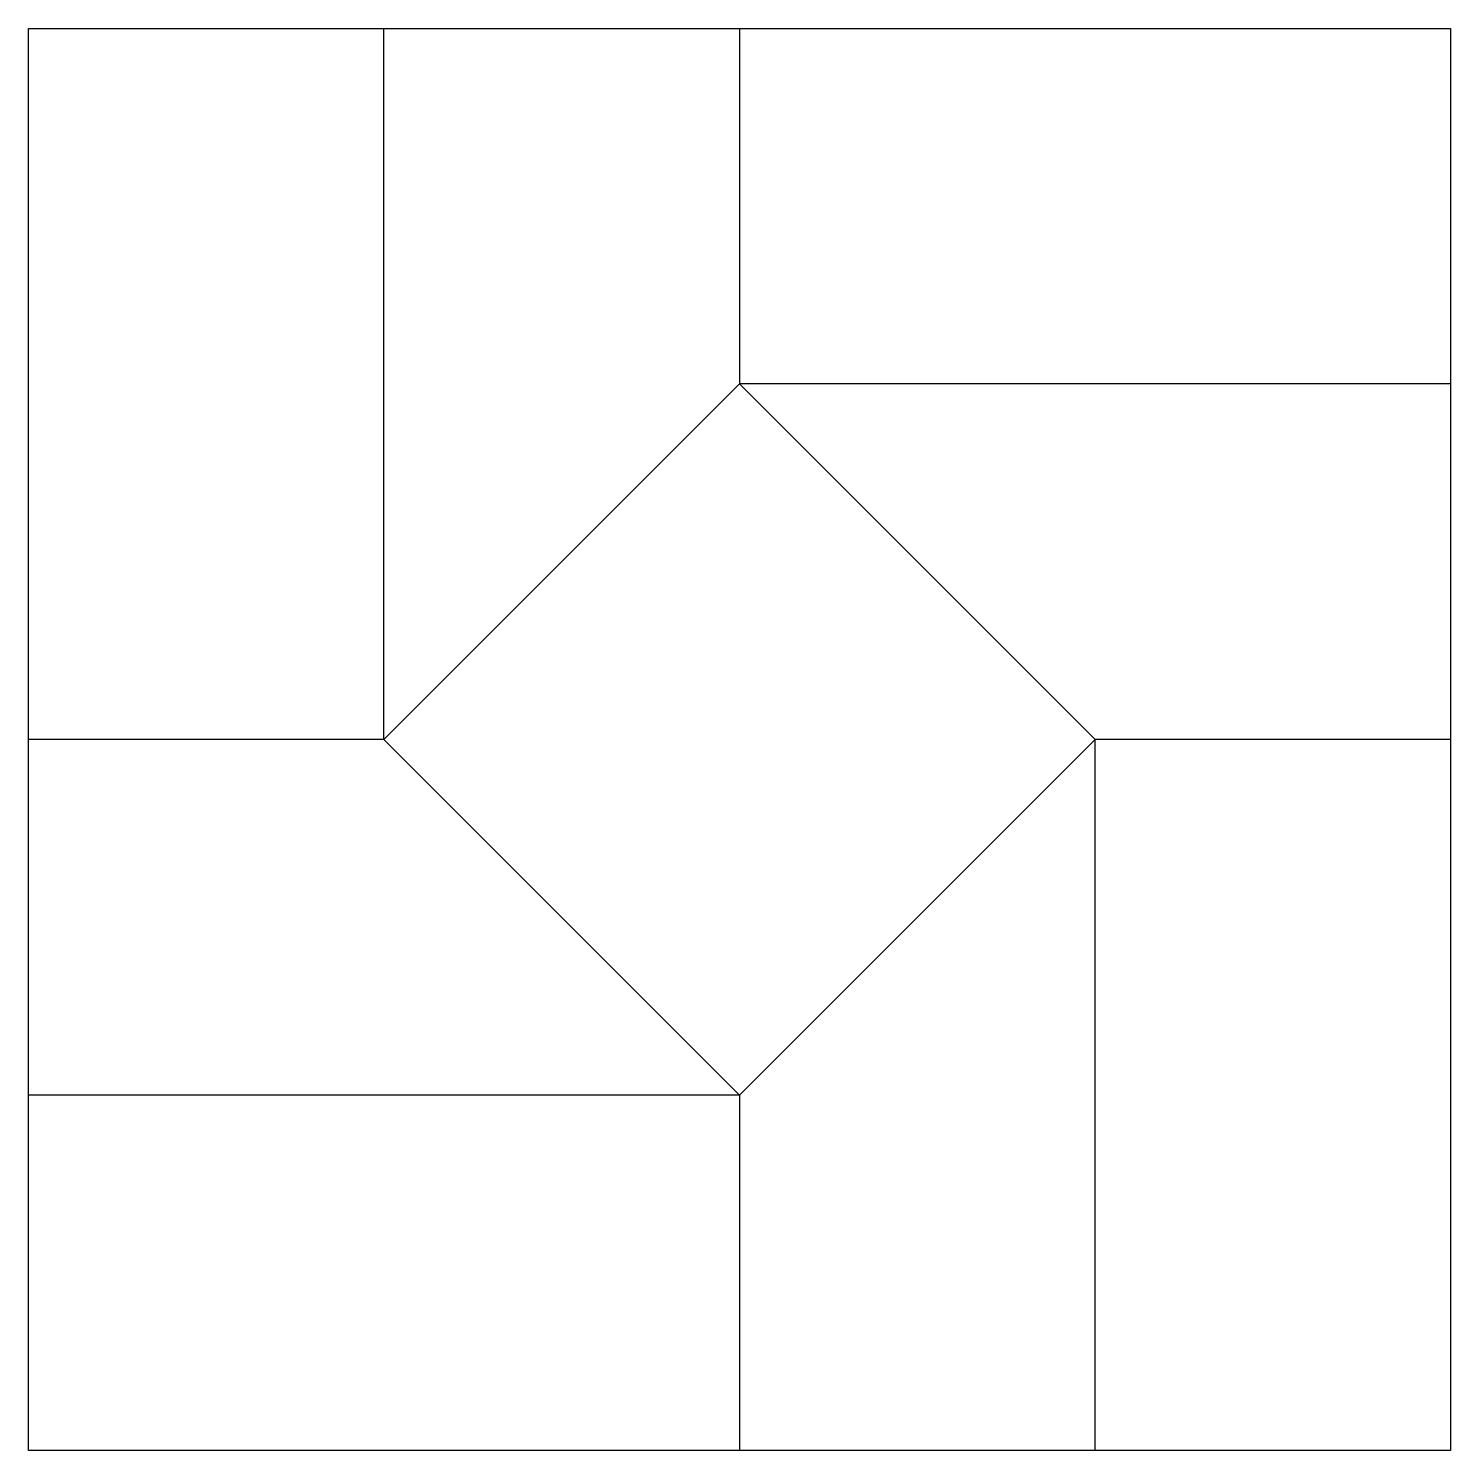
# Model space of a CAD drawing. Extents: x 43 to 232, y 382 to 571.
import ezdxf

# ---------------------------------------------------------------- set-up
doc = ezdxf.new("R2010")
doc.units = 0
doc.layers.get('0').update_dxf_attribs({"linetype": 'CONTINUOUS'})

msp = doc.modelspace()

# ---------------------------------------------------------------- linework, layer by layer
at = {"color": 7}
for points in [[(43.064571, 570.791042), (90.230057, 570.791042)], [(43.064571, 523.625557), (43.064571, 570.791042)], [(90.230057, 523.625557), (90.230057, 570.791042)], [(90.230057, 570.791042), (137.39554, 570.791042), (137.39554, 523.625557)], [(137.39554, 570.791044), (184.561, 570.791044)], [(184.561, 570.791044), (231.7265, 570.791044)], [(231.7265, 570.791044), (231.7265, 523.625557)], [(43.064571, 476.46008), (43.064571, 523.625557)], [(90.230057, 476.46008), (90.230057, 523.625557)], [(137.39554, 523.625565), (90.230064, 476.46008)], [(184.561, 523.625557), (137.39554, 523.625557)], [(137.39554, 523.625557), (184.56104, 476.46008)], [(231.7265, 523.625557), (184.561, 523.625557)], [(231.7265, 523.625557), (231.7265, 476.46008)], [(90.230057, 476.46008), (43.064571, 476.46008)], [(43.064575, 429.29459), (43.064575, 476.46008)], [(137.39555, 429.29459), (90.230064, 476.46008)], [(137.39555, 429.29462), (184.561, 476.46008)], [(231.7265, 476.46008), (184.561, 476.46008)], [(184.561, 429.29459), (184.561, 476.46008)], [(231.7265, 476.46008), (231.7265, 429.29459)], [(90.230064, 429.29459), (43.064575, 429.29459)], [(43.064575, 382.12912), (43.064575, 429.29459)], [(137.39555, 429.29459), (90.230064, 429.29459)], [(137.39555, 429.29459), (137.39555, 382.12912)], [(184.561, 382.12912), (184.561, 429.29459)], [(231.7265, 429.29459), (231.7265, 382.12912)], [(90.230064, 382.12912), (43.064575, 382.12912)], [(137.39555, 382.12912), (90.230064, 382.12912)], [(184.561, 382.12912), (137.39555, 382.12912)], [(231.7265, 382.12912), (184.561, 382.12912)]]:
    msp.add_lwpolyline(points, dxfattribs=at)

doc.saveas('drawing.dxf')
